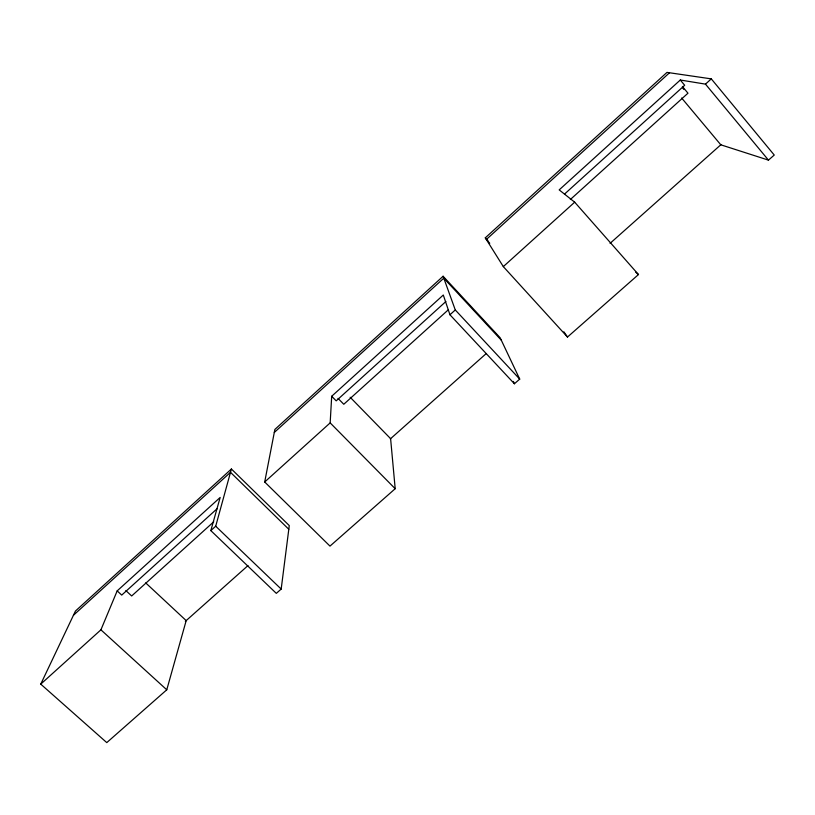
<?xml version="1.0" encoding="UTF-8"?>
<svg xmlns="http://www.w3.org/2000/svg" width="815" height="815" viewBox="0 0 815 815"><rect width="100%" height="100%" fill="white"/><g stroke="black" fill="none" stroke-linecap="round" stroke-linejoin="round"><path stroke-width="1.22" d="M264.702 481.981L330.167 422.883L331.695 396.263L443.299 295.02L449.951 314.773L514.408 383.763L519.715 379.107L500.155 337.777L443.105 276.254L274.879 429.434L264.702 481.981L329.983 546.111L395.194 488.715L390.609 438.664L350.155 397.251M40.75 684.131L100.917 629.822L117.177 590.885L220.172 497.445L210.83 530.606L276.316 593.361L281.185 589.072L289.274 525.583L231.409 469.012L75.449 611.036L40.75 684.131L106.775 742.608L166.769 689.796L186.187 620.602L145.712 582.908M210.83 530.606L215.71 526.205L231.409 469.012M768.464 160.127L705.474 84.128L680.301 80.013L559.182 189.895L574.687 202.181L638.481 274.553L567.495 337.043L503.313 266.607L485.292 237.837L666.976 72.392L711.291 78.872L774.25 155.044L768.464 160.127L720.796 144.805L681.646 98.014M73.431 615.284L230.502 472.323L288.805 529.271M274.288 432.48L443.808 278.19L501.286 340.161M669.512 72.769L486.331 239.498L489.744 243.257M217.218 508.611L121.73 595.093L117.177 590.885M445.897 301.509L336.198 400.858L331.695 396.263M564.55 194.062L684.671 85.269L680.301 80.013M213.734 521.804L131.673 595.969L125.856 590.58M448.393 309.731L343.787 404.271L338.031 398.403M570.347 199.512L687.972 93.195L682.379 86.492M449.951 314.773L455.279 309.965L443.105 276.254M503.313 266.607L574.687 202.181M705.474 84.128L711.291 78.872M185.351 621.346L247.994 565.59M390.304 438.939L486.107 353.669M610.068 243.349L721.122 144.51M635.649 272.088L638.481 274.553M100.917 629.822L166.769 689.796M215.71 526.205L281.185 589.072M330.167 422.883L395.194 488.715M455.279 309.965L519.715 379.107M485.292 237.837L487.839 240.639M682.552 87.826L683.989 89.538M563.878 331.807L567.495 337.043M513.369 381.451L514.408 383.763"/></g></svg>
